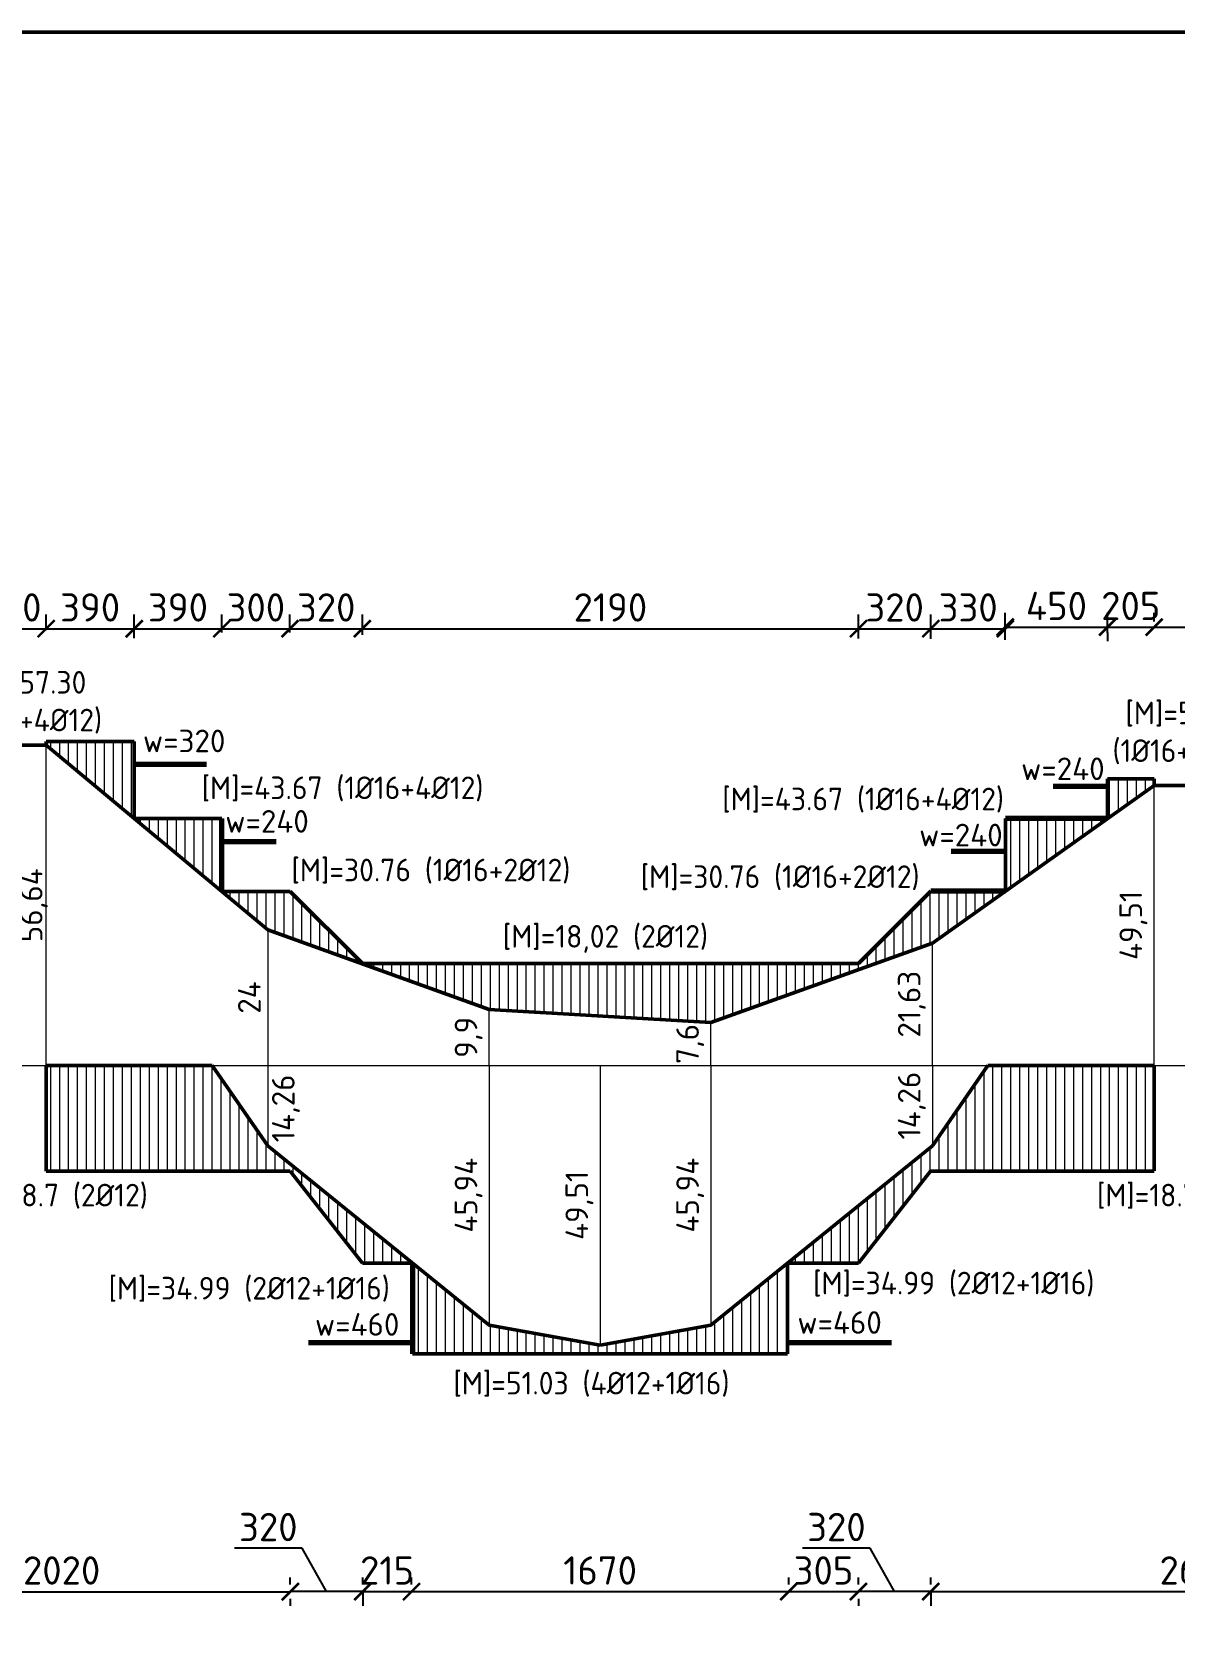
# Model space of a CAD drawing. Header units: millimetres. Extents: x 0 to 4970, y -594 to 1412.
# Drawn here: x 2518.4 to 2619.5, y 439 to 580.8 of the extents above; entities that cross this region are included whole.
import ezdxf

# ---------------------------------------------------------------- set-up
doc = ezdxf.new("R2010")
doc.units = ezdxf.units.MM
doc.header["$LTSCALE"] = 0.35
doc.header["$PDMODE"] = 3
doc.layers.get('0').update_dxf_attribs({"lineweight": 50})
for name, color, linetype, lineweight in [('Cot thep', 2, 'Continuous', 70), ('Cotthepcat', 3, 'Continuous', 70), ('DuongBaoBieuDo', 2, 'Continuous', 50), ('Kich Thuoc', 1, 'Continuous', 20), ('Ky Hieu', 4, 'Continuous', 20), ('Text', 40, 'Continuous', 20)]:
    doc.layers.add(name, color=color, linetype=linetype, lineweight=lineweight)
doc.styles.get("Standard").update_dxf_attribs({"font": 'isocpeur.ttf'})
doc.styles.add('VN', font='')
doc.styles.get('VN').set_extended_font_data('TCVN 7284')
doc.dimstyles.new('Dim50', dxfattribs={"dimtxt": 2.5, "dimasz": 1.5, "dimexe": 1.25, "dimexo": 0.625, "dimtad": 1, "dimlfac": 50, "dimtxsty": 'Standard', "dimblk": 'ARCHTICK', "dimcen": 2.5, "dimadec": 0, "dimazin": 0, "dimtfac": 1, "dimtmove": 0, "dimatfit": 3, "dimfxl": 1, "dimarcsym": 0})
doc.dimstyles.new('Dim50KT', dxfattribs={"dimtxt": 2.5, "dimasz": 1.5, "dimexe": 1.25, "dimexo": 0.625, "dimtad": 1, "dimlfac": 50, "dimtxsty": 'Standard', "dimblk": 'ARCHTICK', "dimcen": 2.5, "dimse1": 1, "dimse2": 1, "dimsd1": 1, "dimsd2": 1, "dimadec": 0, "dimazin": 0, "dimtfac": 1, "dimtmove": 0, "dimatfit": 3, "dimfxl": 1, "dimarcsym": 0})
doc.dimstyles.new('DimBDB2', dxfattribs={"dimtxt": 2, "dimasz": 1.5, "dimexe": 1.25, "dimexo": 0.625, "dimtad": 1, "dimlfac": 2, "dimtxsty": 'Standard', "dimblk": 'ARCHTICK', "dimcen": 2.5, "dimse1": 1, "dimse2": 1, "dimsd1": 1, "dimsd2": 1, "dimadec": 0, "dimazin": 0, "dimtfac": 1, "dimtmove": 0, "dimatfit": 3, "dimfxl": 1, "dimarcsym": 0})
pattern_1 = [(90, (2062.1005, -43.4163), (-0.79375, 5e-17), [])]

# ---------------------------------------------------------------- blocks, each defined once
blk = doc.blocks.new('*D1153')
at = {"layer": 'Defpoints', "color": 0}
for p in [(2585.27, 465.03), (2594.47, 465.03), (2594.47, 465.03)]:
    blk.add_point(p, dxfattribs=at)
at = {"layer": 'Kich Thuoc', "color": 0, "insert": (2589.87, 466.66), "char_height": 2.5, "attachment_point": 5}
blk.add_mtext('{\\H0.8x;w=460}', dxfattribs=at)
blk = doc.blocks.new('_ArchTick')
at = {"color": 0, "linetype": 'ByBlock', "const_width": 0.15}
blk.add_lwpolyline([(-0.5, -0.5), (0.5, 0.5)], dxfattribs=at)
blk = doc.blocks.new('*D1200')
at = {"layer": 'Defpoints', "color": 0}
for p in [(2519.69, 517.72), (2519.69, 489.4), (2520.43, 489.4)]:
    blk.add_point(p, dxfattribs=at)
at = {"layer": 'Kich Thuoc', "color": 0, "insert": (2518.6, 503.56), "char_height": 2, "attachment_point": 5, "rotation": 90}
blk.add_mtext('56,64', dxfattribs=at)
blk = doc.blocks.new('*D1201')
at = {"layer": 'Defpoints', "color": 0}
for p in [(2539.29, 501.4), (2539.29, 489.4), (2539.29, 489.4)]:
    blk.add_point(p, dxfattribs=at)
at = {"layer": 'Kich Thuoc', "color": 0, "insert": (2537.66, 495.4), "char_height": 2, "attachment_point": 5, "rotation": 90}
blk.add_mtext('24', dxfattribs=at)
blk = doc.blocks.new('*D1202')
at = {"layer": 'Defpoints', "color": 0}
for p in [(2539.29, 489.4), (2540.05, 482.27), (2542.72, 482.27)]:
    blk.add_point(p, dxfattribs=at)
at = {"layer": 'Kich Thuoc', "color": 0, "insert": (2540.9, 485.59), "char_height": 2, "attachment_point": 5, "rotation": 90}
blk.add_mtext('14,26', dxfattribs=at)
blk = doc.blocks.new('*D1203')
at = {"layer": 'Defpoints', "color": 0}
for p in [(2558.89, 494.35), (2558.89, 489.4), (2558.89, 489.4)]:
    blk.add_point(p, dxfattribs=at)
at = {"layer": 'Kich Thuoc', "color": 0, "insert": (2557.06, 491.88), "char_height": 2, "attachment_point": 5, "rotation": 90}
blk.add_mtext('9,9', dxfattribs=at)
blk = doc.blocks.new('*D1204')
at = {"layer": 'Defpoints', "color": 0}
for p in [(2578.49, 493.2), (2578.49, 489.4), (2578.49, 489.4)]:
    blk.add_point(p, dxfattribs=at)
at = {"layer": 'Kich Thuoc', "color": 0, "insert": (2576.66, 491.3), "char_height": 2, "attachment_point": 5, "rotation": 90}
blk.add_mtext('7,6', dxfattribs=at)
blk = doc.blocks.new('*D1205')
at = {"layer": 'Defpoints', "color": 0}
for p in [(2558.89, 489.4), (2558.89, 466.43), (2558.89, 466.43)]:
    blk.add_point(p, dxfattribs=at)
at = {"layer": 'Kich Thuoc', "color": 0, "insert": (2557.06, 477.92), "char_height": 2, "attachment_point": 5, "rotation": 90}
blk.add_mtext('45,94', dxfattribs=at)
blk = doc.blocks.new('*D1206')
at = {"layer": 'Defpoints', "color": 0}
for p in [(2568.69, 489.4), (2568.69, 464.65), (2568.69, 464.65)]:
    blk.add_point(p, dxfattribs=at)
at = {"layer": 'Kich Thuoc', "color": 0, "insert": (2566.86, 477.02), "char_height": 2, "attachment_point": 5, "rotation": 90}
blk.add_mtext('49,51', dxfattribs=at)
blk = doc.blocks.new('*D1207')
at = {"layer": 'Defpoints', "color": 0}
for p in [(2578.49, 489.4), (2578.49, 466.43), (2578.49, 466.43)]:
    blk.add_point(p, dxfattribs=at)
at = {"layer": 'Kich Thuoc', "color": 0, "insert": (2576.66, 477.92), "char_height": 2, "attachment_point": 5, "rotation": 90}
blk.add_mtext('45,94', dxfattribs=at)
blk = doc.blocks.new('*D1208')
at = {"layer": 'Defpoints', "color": 0}
for p in [(2598.09, 489.4), (2598.09, 482.27), (2598.09, 482.27)]:
    blk.add_point(p, dxfattribs=at)
at = {"layer": 'Kich Thuoc', "color": 0, "insert": (2596.26, 485.84), "char_height": 2, "attachment_point": 5, "rotation": 90}
blk.add_mtext('14,26', dxfattribs=at)
blk = doc.blocks.new('*D1209')
at = {"layer": 'Defpoints', "color": 0}
for p in [(2598.09, 500.22), (2598.09, 489.4), (2598.09, 489.4)]:
    blk.add_point(p, dxfattribs=at)
at = {"layer": 'Kich Thuoc', "color": 0, "insert": (2596.26, 494.81), "char_height": 2, "attachment_point": 5, "rotation": 90}
blk.add_mtext('21,63', dxfattribs=at)
blk = doc.blocks.new('*D1210')
at = {"layer": 'Defpoints', "color": 0}
for p in [(2617.69, 514.16), (2617.69, 489.4), (2617.69, 489.4)]:
    blk.add_point(p, dxfattribs=at)
at = {"layer": 'Kich Thuoc', "color": 0, "insert": (2615.86, 501.78), "char_height": 2, "attachment_point": 5, "rotation": 90}
blk.add_mtext('49,51', dxfattribs=at)
blk = doc.blocks.new('*D1157')
at = {"layer": 'Defpoints', "color": 0}
for p in [(2519.69, 528.02), (2513.69, 527.06), (2519.69, 527.27)]:
    blk.add_point(p, dxfattribs=at)
at = {"layer": 'Kich Thuoc', "color": 0, "lineweight": -2}
for p, q in [((2513.69, 527.69), (2513.69, 529.27)), ((2519.69, 527.9), (2519.69, 529.27)), ((2513.69, 528.02), (2519.69, 528.02))]:
    blk.add_line(p, q, dxfattribs=at)
at = {"layer": 'Kich Thuoc', "color": 0, "lineweight": -2, "xscale": 1.5, "yscale": 1.5, "zscale": 1.5, "rotation": 180}
blk.add_blockref('_ArchTick', (2513.69, 528.02), dxfattribs=at)
at = {"layer": 'Kich Thuoc', "color": 0, "lineweight": -2, "xscale": 1.5, "yscale": 1.5, "zscale": 1.5}
blk.add_blockref('_ArchTick', (2519.69, 528.02), dxfattribs=at)
at = {"layer": 'Kich Thuoc', "color": 0, "insert": (2516.69, 529.9), "char_height": 2.5, "attachment_point": 5}
blk.add_mtext('300', dxfattribs=at)
blk = doc.blocks.new('*D1158')
at = {"layer": 'Defpoints', "color": 0}
for p in [(2535.23, 528.02), (2527.48, 527.18), (2535.23, 527.18)]:
    blk.add_point(p, dxfattribs=at)
at = {"layer": 'Kich Thuoc', "color": 0, "lineweight": -2}
for p, q in [((2527.48, 527.8), (2527.48, 529.27)), ((2535.23, 527.8), (2535.23, 529.27)), ((2527.48, 528.02), (2535.23, 528.02))]:
    blk.add_line(p, q, dxfattribs=at)
at = {"layer": 'Kich Thuoc', "color": 0, "lineweight": -2, "xscale": 1.5, "yscale": 1.5, "zscale": 1.5, "rotation": 180}
blk.add_blockref('_ArchTick', (2527.48, 528.02), dxfattribs=at)
at = {"layer": 'Kich Thuoc', "color": 0, "lineweight": -2, "xscale": 1.5, "yscale": 1.5, "zscale": 1.5}
blk.add_blockref('_ArchTick', (2535.23, 528.02), dxfattribs=at)
at = {"layer": 'Kich Thuoc', "color": 0, "insert": (2531.35, 529.9), "char_height": 2.5, "attachment_point": 5}
blk.add_mtext('390', dxfattribs=at)
blk = doc.blocks.new('*D1159')
at = {"layer": 'Defpoints', "color": 0}
for p in [(2591.54, 528.02), (2547.66, 526.85), (2591.54, 526.52)]:
    blk.add_point(p, dxfattribs=at)
at = {"layer": 'Kich Thuoc', "color": 0, "lineweight": -2}
for p, q in [((2547.66, 527.48), (2547.66, 529.27)), ((2591.54, 527.14), (2591.54, 529.27)), ((2547.66, 528.02), (2591.54, 528.02))]:
    blk.add_line(p, q, dxfattribs=at)
at = {"layer": 'Kich Thuoc', "color": 0, "lineweight": -2, "xscale": 1.5, "yscale": 1.5, "zscale": 1.5, "rotation": 180}
blk.add_blockref('_ArchTick', (2547.66, 528.02), dxfattribs=at)
at = {"layer": 'Kich Thuoc', "color": 0, "lineweight": -2, "xscale": 1.5, "yscale": 1.5, "zscale": 1.5}
blk.add_blockref('_ArchTick', (2591.54, 528.02), dxfattribs=at)
at = {"layer": 'Kich Thuoc', "color": 0, "insert": (2569.6, 529.9), "char_height": 2.5, "attachment_point": 5}
blk.add_mtext('2190', dxfattribs=at)
blk = doc.blocks.new('*D1160')
at = {"layer": 'Defpoints', "color": 0}
for p in [(2617.69, 528.03), (2623.69, 528.16), (2623.69, 527.41)]:
    blk.add_point(p, dxfattribs=at)
at = {"layer": 'Kich Thuoc', "color": 0, "lineweight": -2}
for p, q in [((2620.69, 528.16), (2622, 532.25)), ((2622, 532.25), (2628, 532.25)), ((2617.69, 528.66), (2617.69, 529.41)), ((2623.69, 528.03), (2623.69, 529.41)), ((2617.69, 528.16), (2623.69, 528.16))]:
    blk.add_line(p, q, dxfattribs=at)
at = {"layer": 'Kich Thuoc', "color": 0, "lineweight": -2, "xscale": 1.5, "yscale": 1.5, "zscale": 1.5, "rotation": 180}
blk.add_blockref('_ArchTick', (2617.69, 528.16), dxfattribs=at)
at = {"layer": 'Kich Thuoc', "color": 0, "lineweight": -2, "xscale": 1.5, "yscale": 1.5, "zscale": 1.5}
blk.add_blockref('_ArchTick', (2623.69, 528.16), dxfattribs=at)
at = {"layer": 'Kich Thuoc', "color": 0, "insert": (2625, 534.13), "char_height": 2.5, "attachment_point": 5}
blk.add_mtext('300', dxfattribs=at)
blk = doc.blocks.new('*D1097')
at = {"layer": 'Defpoints', "color": 0}
for p in [(2500.83, 442.85), (2541.29, 442.85), (2541.29, 442.85)]:
    blk.add_point(p, dxfattribs=at)
at = {"layer": 'Kich Thuoc', "color": 0, "lineweight": -2}
for p, q in [((2500.83, 443.48), (2500.83, 444.1)), ((2541.29, 443.48), (2541.29, 444.1)), ((2500.83, 442.85), (2541.29, 442.85))]:
    blk.add_line(p, q, dxfattribs=at)
at = {"layer": 'Kich Thuoc', "color": 0, "lineweight": -2, "xscale": 1.5, "yscale": 1.5, "zscale": 1.5, "rotation": 180}
blk.add_blockref('_ArchTick', (2500.83, 442.85), dxfattribs=at)
at = {"layer": 'Kich Thuoc', "color": 0, "lineweight": -2, "xscale": 1.5, "yscale": 1.5, "zscale": 1.5}
blk.add_blockref('_ArchTick', (2541.29, 442.85), dxfattribs=at)
at = {"layer": 'Kich Thuoc', "color": 0, "insert": (2521.06, 444.73), "char_height": 2.5, "attachment_point": 5}
blk.add_mtext('2020', dxfattribs=at)
blk = doc.blocks.new('*D1098')
at = {"layer": 'Defpoints', "color": 0}
for p in [(2541.29, 442.86), (2541.29, 442.86), (2547.69, 443.48)]:
    blk.add_point(p, dxfattribs=at)
at = {"layer": 'Kich Thuoc', "color": 0, "lineweight": -2}
for p, q in [((2542.34, 446.7), (2536.34, 446.7)), ((2544.49, 442.86), (2542.34, 446.7)), ((2547.69, 442.86), (2541.29, 442.86)), ((2547.69, 442.86), (2547.69, 441.61)), ((2541.29, 442.23), (2541.29, 441.61))]:
    blk.add_line(p, q, dxfattribs=at)
at = {"layer": 'Kich Thuoc', "color": 0, "lineweight": -2, "xscale": 1.5, "yscale": 1.5, "zscale": 1.5, "rotation": 180}
blk.add_blockref('_ArchTick', (2541.29, 442.86), dxfattribs=at)
at = {"layer": 'Kich Thuoc', "color": 0, "lineweight": -2, "xscale": 1.5, "yscale": 1.5, "zscale": 1.5}
blk.add_blockref('_ArchTick', (2547.69, 442.86), dxfattribs=at)
at = {"layer": 'Kich Thuoc', "color": 0, "insert": (2539.34, 448.57), "char_height": 2.5, "attachment_point": 5}
blk.add_mtext('320', dxfattribs=at)
blk = doc.blocks.new('*D1099')
at = {"layer": 'Defpoints', "color": 0}
for p in [(2547.69, 442.86), (2552.01, 442.86), (2552.01, 442.86)]:
    blk.add_point(p, dxfattribs=at)
at = {"layer": 'Kich Thuoc', "color": 0, "lineweight": -2}
for p, q in [((2547.69, 443.48), (2547.69, 444.11)), ((2552.01, 443.48), (2552.01, 444.11)), ((2547.69, 442.86), (2552.01, 442.86))]:
    blk.add_line(p, q, dxfattribs=at)
at = {"layer": 'Kich Thuoc', "color": 0, "lineweight": -2, "xscale": 1.5, "yscale": 1.5, "zscale": 1.5, "rotation": 180}
blk.add_blockref('_ArchTick', (2547.69, 442.86), dxfattribs=at)
at = {"layer": 'Kich Thuoc', "color": 0, "lineweight": -2, "xscale": 1.5, "yscale": 1.5, "zscale": 1.5}
blk.add_blockref('_ArchTick', (2552.01, 442.86), dxfattribs=at)
at = {"layer": 'Kich Thuoc', "color": 0, "insert": (2549.85, 444.73), "char_height": 2.5, "attachment_point": 5}
blk.add_mtext('215', dxfattribs=at)
blk = doc.blocks.new('*D1100')
at = {"layer": 'Defpoints', "color": 0}
for p in [(2552.01, 442.86), (2585.37, 442.86), (2585.37, 442.86)]:
    blk.add_point(p, dxfattribs=at)
at = {"layer": 'Kich Thuoc', "color": 0, "lineweight": -2}
for p, q in [((2552.01, 443.48), (2552.01, 444.11)), ((2585.37, 443.48), (2585.37, 444.11)), ((2552.01, 442.86), (2585.37, 442.86))]:
    blk.add_line(p, q, dxfattribs=at)
at = {"layer": 'Kich Thuoc', "color": 0, "lineweight": -2, "xscale": 1.5, "yscale": 1.5, "zscale": 1.5, "rotation": 180}
blk.add_blockref('_ArchTick', (2552.01, 442.86), dxfattribs=at)
at = {"layer": 'Kich Thuoc', "color": 0, "lineweight": -2, "xscale": 1.5, "yscale": 1.5, "zscale": 1.5}
blk.add_blockref('_ArchTick', (2585.37, 442.86), dxfattribs=at)
at = {"layer": 'Kich Thuoc', "color": 0, "insert": (2568.69, 444.73), "char_height": 2.5, "attachment_point": 5}
blk.add_mtext('1670', dxfattribs=at)
blk = doc.blocks.new('*D1101')
at = {"layer": 'Defpoints', "color": 0}
for p in [(2585.37, 442.86), (2591.54, 442.86), (2591.54, 442.86)]:
    blk.add_point(p, dxfattribs=at)
at = {"layer": 'Kich Thuoc', "color": 0, "lineweight": -2}
for p, q in [((2585.37, 443.48), (2585.37, 444.11)), ((2591.54, 443.48), (2591.54, 444.11)), ((2585.37, 442.86), (2591.54, 442.86))]:
    blk.add_line(p, q, dxfattribs=at)
at = {"layer": 'Kich Thuoc', "color": 0, "lineweight": -2, "xscale": 1.5, "yscale": 1.5, "zscale": 1.5, "rotation": 180}
blk.add_blockref('_ArchTick', (2585.37, 442.86), dxfattribs=at)
at = {"layer": 'Kich Thuoc', "color": 0, "lineweight": -2, "xscale": 1.5, "yscale": 1.5, "zscale": 1.5}
blk.add_blockref('_ArchTick', (2591.54, 442.86), dxfattribs=at)
at = {"layer": 'Kich Thuoc', "color": 0, "insert": (2588.45, 444.73), "char_height": 2.5, "attachment_point": 5}
blk.add_mtext('305', dxfattribs=at)
blk = doc.blocks.new('*D1102')
at = {"layer": 'Defpoints', "color": 0}
for p in [(2591.54, 442.86), (2591.54, 442.86), (2597.94, 443.48)]:
    blk.add_point(p, dxfattribs=at)
at = {"layer": 'Kich Thuoc', "color": 0, "lineweight": -2}
for p, q in [((2592.59, 446.7), (2586.59, 446.7)), ((2594.74, 442.86), (2592.59, 446.7)), ((2597.94, 442.86), (2591.54, 442.86)), ((2597.94, 442.86), (2597.94, 441.61)), ((2591.54, 442.23), (2591.54, 441.61))]:
    blk.add_line(p, q, dxfattribs=at)
at = {"layer": 'Kich Thuoc', "color": 0, "lineweight": -2, "xscale": 1.5, "yscale": 1.5, "zscale": 1.5, "rotation": 180}
blk.add_blockref('_ArchTick', (2591.54, 442.86), dxfattribs=at)
at = {"layer": 'Kich Thuoc', "color": 0, "lineweight": -2, "xscale": 1.5, "yscale": 1.5, "zscale": 1.5}
blk.add_blockref('_ArchTick', (2597.94, 442.86), dxfattribs=at)
at = {"layer": 'Kich Thuoc', "color": 0, "insert": (2589.59, 448.57), "char_height": 2.5, "attachment_point": 5}
blk.add_mtext('320', dxfattribs=at)
blk = doc.blocks.new('*D1126')
at = {"layer": 'Defpoints', "color": 0}
for p in [(2530.07, 516.39), (2536.47, 516.39), (2536.47, 513.23)]:
    blk.add_point(p, dxfattribs=at)
at = {"layer": 'Kich Thuoc', "color": 0, "insert": (2531.9, 519.76), "char_height": 2.5, "attachment_point": 5}
blk.add_mtext('{\\H0.8x;\\Pw=320}', dxfattribs=at)
blk = doc.blocks.new('*D1130')
at = {"layer": 'Defpoints', "color": 0}
for p in [(2519.69, 527.9), (2527.48, 528.02), (2527.48, 526.55)]:
    blk.add_point(p, dxfattribs=at)
at = {"layer": 'Kich Thuoc', "color": 0, "lineweight": -2}
for p, q in [((2519.69, 528.52), (2519.69, 529.27)), ((2527.48, 527.18), (2527.48, 529.27)), ((2519.69, 528.02), (2527.48, 528.02))]:
    blk.add_line(p, q, dxfattribs=at)
at = {"layer": 'Kich Thuoc', "color": 0, "lineweight": -2, "xscale": 1.5, "yscale": 1.5, "zscale": 1.5, "rotation": 180}
blk.add_blockref('_ArchTick', (2519.69, 528.02), dxfattribs=at)
at = {"layer": 'Kich Thuoc', "color": 0, "lineweight": -2, "xscale": 1.5, "yscale": 1.5, "zscale": 1.5}
blk.add_blockref('_ArchTick', (2527.48, 528.02), dxfattribs=at)
at = {"layer": 'Kich Thuoc', "color": 0, "insert": (2523.58, 529.9), "char_height": 2.5, "attachment_point": 5}
blk.add_mtext('390', dxfattribs=at)
blk = doc.blocks.new('_None')
blk = doc.blocks.new('*D1131')
at = {"layer": 'Defpoints', "color": 0}
for p in [(2541.26, 528.02), (2535.23, 527.07), (2541.26, 527.07)]:
    blk.add_point(p, dxfattribs=at)
at = {"layer": 'Kich Thuoc', "color": 0, "lineweight": -2}
for p, q in [((2535.23, 527.69), (2535.23, 529.27)), ((2541.26, 527.69), (2541.26, 529.27)), ((2535.23, 528.02), (2541.26, 528.02))]:
    blk.add_line(p, q, dxfattribs=at)
at = {"layer": 'Kich Thuoc', "color": 0, "lineweight": -2, "xscale": 1.5, "yscale": 1.5, "zscale": 1.5, "rotation": 180}
blk.add_blockref('_ArchTick', (2535.23, 528.02), dxfattribs=at)
at = {"layer": 'Kich Thuoc', "color": 0, "lineweight": -2, "xscale": 1.5, "yscale": 1.5, "zscale": 1.5}
blk.add_blockref('_ArchTick', (2541.26, 528.02), dxfattribs=at)
at = {"layer": 'Kich Thuoc', "color": 0, "insert": (2538.24, 529.9), "char_height": 2.5, "attachment_point": 5}
blk.add_mtext('300', dxfattribs=at)
blk = doc.blocks.new('*D1132')
at = {"layer": 'Defpoints', "color": 0}
for p in [(2541.26, 528.02), (2547.66, 528.02), (2547.66, 528.02)]:
    blk.add_point(p, dxfattribs=at)
at = {"layer": 'Kich Thuoc', "color": 0, "lineweight": -2}
for p, q in [((2541.26, 528.65), (2541.26, 529.27)), ((2547.66, 528.65), (2547.66, 529.27)), ((2541.26, 528.02), (2547.66, 528.02))]:
    blk.add_line(p, q, dxfattribs=at)
at = {"layer": 'Kich Thuoc', "color": 0, "lineweight": -2, "xscale": 1.5, "yscale": 1.5, "zscale": 1.5, "rotation": 180}
blk.add_blockref('_ArchTick', (2541.26, 528.02), dxfattribs=at)
at = {"layer": 'Kich Thuoc', "color": 0, "lineweight": -2, "xscale": 1.5, "yscale": 1.5, "zscale": 1.5}
blk.add_blockref('_ArchTick', (2547.66, 528.02), dxfattribs=at)
at = {"layer": 'Kich Thuoc', "color": 0, "insert": (2544.46, 529.9), "char_height": 2.5, "attachment_point": 5}
blk.add_mtext('320', dxfattribs=at)
blk = doc.blocks.new('*D1133')
at = {"layer": 'Defpoints', "color": 0}
for p in [(2597.94, 528.02), (2591.54, 527.14), (2597.94, 526.49)]:
    blk.add_point(p, dxfattribs=at)
at = {"layer": 'Kich Thuoc', "color": 0, "lineweight": -2}
for p, q in [((2591.54, 527.77), (2591.54, 529.27)), ((2597.94, 527.12), (2597.94, 529.27)), ((2591.54, 528.02), (2597.94, 528.02))]:
    blk.add_line(p, q, dxfattribs=at)
at = {"layer": 'Kich Thuoc', "color": 0, "lineweight": -2, "xscale": 1.5, "yscale": 1.5, "zscale": 1.5, "rotation": 180}
blk.add_blockref('_ArchTick', (2591.54, 528.02), dxfattribs=at)
at = {"layer": 'Kich Thuoc', "color": 0, "lineweight": -2, "xscale": 1.5, "yscale": 1.5, "zscale": 1.5}
blk.add_blockref('_ArchTick', (2597.94, 528.02), dxfattribs=at)
at = {"layer": 'Kich Thuoc', "color": 0, "insert": (2594.74, 529.9), "char_height": 2.5, "attachment_point": 5}
blk.add_mtext('320', dxfattribs=at)
blk = doc.blocks.new('*D1134')
at = {"layer": 'Defpoints', "color": 0}
for p in [(2604.53, 528.02), (2597.94, 526.49), (2604.53, 526.42)]:
    blk.add_point(p, dxfattribs=at)
at = {"layer": 'Kich Thuoc', "color": 0, "lineweight": -2}
for p, q in [((2597.94, 527.12), (2597.94, 529.27)), ((2604.53, 527.04), (2604.53, 529.27)), ((2597.94, 528.02), (2604.53, 528.02))]:
    blk.add_line(p, q, dxfattribs=at)
at = {"layer": 'Kich Thuoc', "color": 0, "lineweight": -2, "xscale": 1.5, "yscale": 1.5, "zscale": 1.5, "rotation": 180}
blk.add_blockref('_ArchTick', (2597.94, 528.02), dxfattribs=at)
at = {"layer": 'Kich Thuoc', "color": 0, "lineweight": -2, "xscale": 1.5, "yscale": 1.5, "zscale": 1.5}
blk.add_blockref('_ArchTick', (2604.53, 528.02), dxfattribs=at)
at = {"layer": 'Kich Thuoc', "color": 0, "insert": (2601.24, 529.9), "char_height": 2.5, "attachment_point": 5}
blk.add_mtext('330', dxfattribs=at)
blk = doc.blocks.new('*D1135')
at = {"layer": 'Defpoints', "color": 0}
for p in [(2613.57, 528.16), (2604.53, 527.04), (2613.57, 527.04)]:
    blk.add_point(p, dxfattribs=at)
at = {"layer": 'Kich Thuoc', "color": 0, "lineweight": -2}
for p, q in [((2604.53, 527.67), (2604.53, 529.41)), ((2613.57, 527.66), (2613.57, 529.41)), ((2604.53, 528.16), (2613.57, 528.16))]:
    blk.add_line(p, q, dxfattribs=at)
at = {"layer": 'Kich Thuoc', "color": 0, "lineweight": -2, "xscale": 1.5, "yscale": 1.5, "zscale": 1.5, "rotation": 180}
blk.add_blockref('_ArchTick', (2604.53, 528.16), dxfattribs=at)
at = {"layer": 'Kich Thuoc', "color": 0, "lineweight": -2, "xscale": 1.5, "yscale": 1.5, "zscale": 1.5}
blk.add_blockref('_ArchTick', (2613.57, 528.16), dxfattribs=at)
at = {"layer": 'Kich Thuoc', "color": 0, "insert": (2609.05, 530.03), "char_height": 2.5, "attachment_point": 5}
blk.add_mtext('450', dxfattribs=at)
blk = doc.blocks.new('*D1136')
at = {"layer": 'Defpoints', "color": 0}
for p in [(2613.57, 528.29), (2617.69, 528.16), (2617.69, 528.16)]:
    blk.add_point(p, dxfattribs=at)
at = {"layer": 'Kich Thuoc', "color": 0, "lineweight": -2}
for p, q in [((2617.69, 528.78), (2617.69, 529.41)), ((2613.57, 528.16), (2617.69, 528.16)), ((2613.57, 527.67), (2613.57, 526.91))]:
    blk.add_line(p, q, dxfattribs=at)
at = {"layer": 'Kich Thuoc', "color": 0, "lineweight": -2, "xscale": 1.5, "yscale": 1.5, "zscale": 1.5, "rotation": 180}
blk.add_blockref('_ArchTick', (2613.57, 528.16), dxfattribs=at)
at = {"layer": 'Kich Thuoc', "color": 0, "lineweight": -2, "xscale": 1.5, "yscale": 1.5, "zscale": 1.5}
blk.add_blockref('_ArchTick', (2617.69, 528.16), dxfattribs=at)
at = {"layer": 'Kich Thuoc', "color": 0, "insert": (2615.63, 530.03), "char_height": 2.5, "attachment_point": 5}
blk.add_mtext('205', dxfattribs=at)
blk = doc.blocks.new('*D1141')
at = {"layer": 'Defpoints', "color": 0}
for p in [(2536.83, 509.35), (2541.63, 509.35), (2541.63, 509.35)]:
    blk.add_point(p, dxfattribs=at)
at = {"layer": 'Kich Thuoc', "color": 0, "insert": (2539.23, 510.98), "char_height": 2.5, "attachment_point": 5}
blk.add_mtext('{\\H0.8x;w=240}', dxfattribs=at)
blk = doc.blocks.new('*D1142')
at = {"layer": 'Defpoints', "color": 0}
for p in [(2598.2, 508.15), (2603, 508.15), (2603, 508.15)]:
    blk.add_point(p, dxfattribs=at)
at = {"layer": 'Kich Thuoc', "color": 0, "insert": (2600.6, 509.77), "char_height": 2.5, "attachment_point": 5}
blk.add_mtext('{\\H0.8x;w=240}', dxfattribs=at)
blk = doc.blocks.new('*D1143')
at = {"layer": 'Defpoints', "color": 0}
for p in [(2607.22, 514.11), (2612.02, 514), (2612.02, 514)]:
    blk.add_point(p, dxfattribs=at)
at = {"layer": 'Kich Thuoc', "color": 0, "insert": (2609.62, 515.63), "char_height": 2.5, "attachment_point": 5}
blk.add_mtext('{\\H0.8x;w=240}', dxfattribs=at)
blk = doc.blocks.new('*D1146')
at = {"layer": 'Defpoints', "color": 0}
for p in [(2542.98, 464.87), (2552.18, 464.87), (2552.18, 464.87)]:
    blk.add_point(p, dxfattribs=at)
at = {"layer": 'Kich Thuoc', "color": 0, "insert": (2547.2, 466.49), "char_height": 2.5, "attachment_point": 5}
blk.add_mtext('{\\H0.8x;w=460}', dxfattribs=at)
blk = doc.blocks.new('*D2415')
at = {"layer": 'Defpoints', "color": 0}
for p in [(2645.63, 445.09), (2597.94, 442.86), (2645.63, 442.86)]:
    blk.add_point(p, dxfattribs=at)
at = {"layer": 'Kich Thuoc', "color": 0, "lineweight": -2}
for p, q in [((2597.94, 443.48), (2597.94, 444.11)), ((2645.63, 444.46), (2645.63, 441.61)), ((2597.94, 442.86), (2645.63, 442.86))]:
    blk.add_line(p, q, dxfattribs=at)
at = {"layer": 'Kich Thuoc', "color": 0, "lineweight": -2, "xscale": 1.5, "yscale": 1.5, "zscale": 1.5, "rotation": 180}
blk.add_blockref('_ArchTick', (2597.94, 442.86), dxfattribs=at)
at = {"layer": 'Kich Thuoc', "color": 0, "lineweight": -2, "xscale": 1.5, "yscale": 1.5, "zscale": 1.5}
blk.add_blockref('_ArchTick', (2645.63, 442.86), dxfattribs=at)
at = {"layer": 'Kich Thuoc', "color": 0, "insert": (2621.78, 444.73), "char_height": 2.5, "attachment_point": 5}
blk.add_mtext('2645', dxfattribs=at)

msp = doc.modelspace()

# ---------------------------------------------------------------- hatches: boundary and pattern name
at = {"layer": 'Ky Hieu'}
h = msp.add_hatch(dxfattribs=at)
h.set_pattern_fill('LINE', color=256, scale=0.25, angle=90, style=0)
h.set_pattern_definition(pattern_1)
h.paths.add_polyline_path([(2508.28119, 512.080559), (2500.83138, 512.080559), (2495.63138, 505.680559), (2491.189258, 505.680559), (2484.789258, 498.410559), (2415.687385, 498.410559), (2415.687385, 489.400559), (2486.541385, 489.400559)])
h.paths.add_polyline_path([(2513.687385, 517.720559), (2513.687385, 518.050559), (2508.316427, 518.050559), (2508.316427, 512.11732)])
h.paths.add_polyline_path([(2527.481748, 518.050559), (2519.687385, 518.050559), (2519.687385, 517.720559), (2527.481748, 511.230559)])
h.paths.add_polyline_path([(2535.228071, 511.230559), (2527.481748, 511.230559), (2535.228071, 504.780559)])
h.paths.add_polyline_path([(2541.261768, 504.780559), (2535.228071, 504.780559), (2539.287385, 501.400559), (2558.887385, 494.350559), (2578.487385, 493.200559), (2598.087385, 500.215559), (2604.534013, 504.800559), (2597.939792, 504.800559), (2591.539792, 498.410559), (2547.661768, 498.410559)])
h.paths.add_polyline_path([(2613.574759, 511.230559), (2604.534013, 511.230559), (2604.534013, 504.800559)])
h.paths.add_polyline_path([(2617.687385, 514.155559), (2617.687385, 514.730559), (2613.574759, 514.730559), (2613.574759, 511.230559)])
h.paths.add_polyline_path([(2627.588712, 514.730559), (2623.687385, 514.730559), (2623.687385, 514.155559), (2627.588712, 511.230559)])
h.paths.add_polyline_path([(2635.111271, 511.230559), (2627.588712, 511.230559), (2635.111271, 505.590559)])
h.paths.add_polyline_path([(2645.627771, 505.590559), (2635.111271, 505.590559), (2643.287385, 499.460559), (2662.887385, 491.975559), (2672.687385, 491.975559), (2672.687385, 498.410559), (2650.827771, 498.410559)])
h = msp.add_hatch(dxfattribs=at)
h.set_pattern_fill('LINE', color=256, scale=0.25, angle=90, style=0)
h.set_pattern_definition(pattern_1)
h.paths.add_polyline_path([(2415.687385, 489.400559), (2415.687385, 480.050559), (2420.048426, 480.050559), (2425.248426, 471.850559), (2429.048426, 471.850559)])
h.paths.add_polyline_path([(2435.287385, 463.655559), (2429.048426, 471.850559), (2429.048426, 467.250559), (2430.448426, 467.250559), (2436.848426, 460.170559), (2442.186981, 460.170559)])
h.paths.add_polyline_path([(2442.186981, 460.170559), (2442.186981, 453.230559), (2474.914743, 453.230559), (2474.914743, 460.170559), (2474.487385, 459.695559), (2457.337385, 453.360559), (2454.887385, 453.755559)])
h.paths.add_polyline_path([(2479.017383, 464.730559), (2474.914743, 460.170559), (2479.017383, 460.170559)])
h.paths.add_polyline_path([(2491.189258, 471.850559), (2495.63138, 471.850559), (2500.83138, 480.050559), (2513.687385, 480.050559), (2513.687385, 489.400559), (2498.987385, 489.400559), (2494.087385, 481.480559), (2479.017383, 464.730559), (2484.789258, 464.730559)])
h.paths.add_polyline_path([(2534.387385, 489.400559), (2519.687385, 489.400559), (2519.687385, 480.050559), (2541.285268, 480.050559), (2547.661768, 471.910559), (2552.106577, 471.910559), (2539.287385, 482.270559)])
h.paths.add_polyline_path([(2558.887385, 466.430559), (2552.106577, 471.910559), (2552.106577, 463.890559), (2585.268193, 463.890559), (2585.268193, 471.910559), (2578.487385, 466.430559), (2568.687385, 464.645559)])
h.paths.add_polyline_path([(2597.916292, 480.050559), (2617.687385, 480.050559), (2617.687385, 489.400559), (2602.987385, 489.400559), (2598.087385, 482.270559), (2585.268193, 471.910559), (2591.539792, 471.910559)])
h.paths.add_polyline_path([(2638.387385, 489.400559), (2623.687385, 489.400559), (2623.687385, 480.041444), (2645.627771, 480.050559), (2650.827771, 471.850559), (2656.182936, 471.850559), (2643.287385, 482.275559)])
h.paths.add_polyline_path([(2662.887385, 466.430559), (2656.182936, 471.850559), (2656.182936, 463.890559), (2672.687385, 463.890559), (2672.687385, 464.645559)])

# ---------------------------------------------------------------- linework, layer by layer
msp.add_lwpolyline([(2279.991956, 580.785388), (2818.034468, 580.785388), (2818.034468, 139.638217), (2279.991956, 139.638217)], close=True)
at = {"layer": 'Cot thep'}
for p, q in [((2535.228071, 504.780559), (2535.228071, 511.230559)), ((2613.574759, 511.230559), (2604.534013, 511.230559)), ((2604.534013, 504.800559), (2597.939792, 504.800559)), ((2552.106577, 471.910559), (2552.106577, 463.890559))]:
    msp.add_line(p, q, dxfattribs=at)
at = {"layer": 'Cotthepcat'}
for p, q in [((2527.481748, 516.050559), (2533.881748, 516.050559)), ((2613.574759, 514.050598), (2608.774759, 514.050598)), ((2535.228071, 509.19967), (2540.028071, 509.19967)), ((2604.534013, 508.327809), (2599.734013, 508.327809)), ((2542.906577, 464.87904), (2552.106577, 464.87904)), ((2585.268193, 464.87904), (2594.468193, 464.87904))]:
    msp.add_line(p, q, dxfattribs=at)
at = {"layer": 'DuongBaoBieuDo'}
for p, q in [((2519.687385, 518.050559), (2527.481748, 518.050559)), ((2519.687385, 517.720559), (2519.687385, 518.050559)), ((2527.481748, 511.230559), (2527.481748, 518.050559)), ((2527.481748, 511.230559), (2527.481748, 518.050559)), ((2613.574759, 514.730559), (2613.574759, 511.230559)), ((2617.687385, 514.730559), (2613.574759, 514.730559)), ((2613.574759, 514.730559), (2613.574759, 511.230559)), ((2617.687385, 514.155559), (2617.687385, 514.730559)), ((2534.147189, 511.230559), (2527.481748, 511.230559)), ((2535.228071, 511.230559), (2527.481748, 511.230559)), ((2535.228071, 504.780559), (2535.228071, 511.230559)), ((2604.534013, 504.800559), (2604.534013, 511.230559)), ((2613.574759, 511.230559), (2604.534013, 511.230559)), ((2604.534013, 511.230559), (2604.534013, 504.800559)), ((2541.261768, 504.780559), (2535.228071, 504.780559)), ((2541.261768, 504.780559), (2535.228071, 504.780559)), ((2547.661768, 498.410559), (2541.261768, 504.780559)), ((2547.661768, 498.410559), (2541.261768, 504.780559)), ((2591.539792, 498.410559), (2597.939792, 504.800559)), ((2597.939792, 504.800559), (2591.539792, 498.410559)), ((2604.534013, 504.800559), (2597.939792, 504.800559)), ((2591.539792, 498.410559), (2547.661768, 498.410559)), ((2591.539792, 498.410559), (2547.661768, 498.410559)), ((2519.687385, 489.400559), (2534.387385, 489.400559)), ((2519.687385, 489.400559), (2519.687385, 480.050559)), ((2534.387385, 489.400559), (2539.287385, 482.270559)), ((2598.087385, 482.270559), (2602.987385, 489.400559)), ((2602.987385, 489.400559), (2617.687385, 489.400559)), ((2617.687385, 489.400559), (2617.687385, 480.068136)), ((2539.287385, 482.270559), (2558.887385, 466.430559)), ((2578.487385, 466.430559), (2598.087385, 482.270559)), ((2541.285268, 480.050559), (2519.687385, 480.050559)), ((2547.661768, 471.910559), (2541.285268, 480.050559)), ((2541.285268, 480.050559), (2547.661768, 471.910559)), ((2591.539792, 471.910559), (2597.916292, 480.050559)), ((2617.687385, 480.050559), (2597.916292, 480.050559)), ((2547.661768, 471.910559), (2552.106577, 471.910559)), ((2547.661768, 471.910559), (2552.106577, 471.910559)), ((2552.106577, 471.910559), (2552.106577, 463.890559)), ((2585.268193, 471.910559), (2585.268193, 463.890559)), ((2585.268193, 471.910559), (2591.539792, 471.910559)), ((2585.268193, 463.890559), (2585.268193, 471.910559)), ((2585.268193, 471.910559), (2591.539792, 471.910559)), ((2558.887385, 466.430559), (2568.687385, 464.645559)), ((2568.687385, 464.645559), (2578.487385, 466.430559)), ((2552.106577, 463.890559), (2585.268193, 463.890559)), ((2552.106577, 463.890559), (2585.268193, 463.890559))]:
    msp.add_line(p, q, dxfattribs=at)
msp.add_lwpolyline([(2672.687385, 491.975559), (2662.887385, 491.975559), (2643.287385, 499.460559), (2623.687385, 514.155559), (2617.687385, 514.155559), (2598.087385, 500.215559), (2578.487385, 493.200559), (2558.887385, 494.350559), (2539.287385, 501.400559), (2519.687385, 517.720559), (2513.687385, 517.720559), (2486.541385, 489.400559), (2415.687385, 489.400559)], dxfattribs=at)
at = {"layer": 'Kich Thuoc'}
for p, q in [((2415.687385, 489.400559), (2519.687385, 489.400559)), ((2519.687385, 489.400559), (2623.687385, 489.400559))]:
    msp.add_line(p, q, dxfattribs=at)
at = {"layer": 'Ky Hieu'}
for p, q in [((2513.687385, 517.720559), (2519.687385, 517.720559)), ((2519.687385, 517.720559), (2539.287385, 501.400559)), ((2519.687385, 489.400559), (2519.687385, 517.720559)), ((2598.087385, 500.215559), (2617.687385, 514.155559)), ((2617.687385, 489.400559), (2617.687385, 514.155559)), ((2617.687385, 514.155559), (2623.687385, 514.155559)), ((2539.287385, 501.400559), (2539.287385, 489.400559)), ((2539.287385, 501.400559), (2558.887385, 494.350559)), ((2578.487385, 493.200559), (2598.087385, 500.215559)), ((2598.087385, 489.400559), (2598.087385, 500.215559)), ((2558.887385, 489.400559), (2558.887385, 494.350559)), ((2558.887385, 494.350559), (2578.487385, 493.200559)), ((2578.487385, 489.400559), (2578.487385, 493.200559)), ((2534.387385, 489.400559), (2539.287385, 482.270559)), ((2539.287385, 489.400559), (2539.287385, 482.270559)), ((2558.887385, 489.400559), (2558.887385, 466.430559)), ((2568.687385, 489.400559), (2568.687385, 464.645559)), ((2578.487385, 489.400559), (2578.487385, 466.430559)), ((2598.087385, 489.400559), (2598.087385, 482.270559)), ((2598.087385, 482.270559), (2602.987385, 489.400559)), ((2539.287385, 482.270559), (2558.887385, 466.430559)), ((2578.487385, 466.430559), (2598.087385, 482.270559)), ((2558.887385, 466.430559), (2568.687385, 464.645559)), ((2568.687385, 464.645559), (2578.487385, 466.430559))]:
    msp.add_line(p, q, dxfattribs=at)

# ---------------------------------------------------------------- texts
at = {"layer": 'Text', "char_height": 2, "attachment_point": 5, "style": 'VN'}
for s, insert, width in [('[M]=57.30 \\P(2%%C16+4%%C12)', (2517.96102, 521.509893), 28.27522987), ('[M]=50.66 \\P(1%%C16+5%%C12)', (2620.489091, 518.800676), 28.27522987), ('[M]=43.67 (1%%C16+4%%C12)', (2545.908567, 513.846365), 29.00603234), ('[M]=43.67 (1%%C16+4%%C12)', (2591.951208, 512.856957), 26.10100317), ('[M]=30.76 (1%%C16+2%%C12)', (2553.726066, 506.576196), 26.23146365), ('[M]=30.76 (1%%C16+2%%C12)', (2584.614446, 505.989167), 28.33591065), ('[M]=18,02 (2%%C12)', (2569.160976, 500.581519), 21.56272033), ('[M]=18.7 (2%%C12)', (2520.295536, 477.824381), 18.21128727), ('[M]=18.7 (2%%C12)', (2621.020994, 477.824381), 19.26105527), ('[M]=34.99 (2%%C12+1%%C16)', (2537.650965, 469.591204), 26.86087861), ('[M]=34.99 (2%%C12+1%%C16)', (2599.971161, 470.048057), 29.48538328), ('[M]=51.03 (4%%C12+1%%C16)', (2567.924597, 461.195126), 26.07359494)]:
    msp.add_mtext(s, dxfattribs=dict(at, insert=insert, width=width))

# ---------------------------------------------------------------- dimensions: what is measured, and where the dimension line sits
at = {"layer": 'Kich Thuoc'}
for base, p1, p2, picture, middle in [((2623.687385, 528.15922), (2617.687385, 528.03422), (2623.687385, 527.40922), '*D1160', (2622.62453, 532.254637)), ((2519.687385, 528.0249), (2513.687385, 527.060049), (2519.687385, 527.2749), '*D1157', (2516.687385, 528.0249)), ((2541.289762, 442.859054), (2547.689762, 443.484054), (2541.289762, 442.859054), '*D1098', (2541.716763, 446.69589)), ((2591.539792, 442.859054), (2597.939792, 443.484054), (2591.539792, 442.859054), '*D1102', (2591.966793, 446.69589))]:
    dim = msp.add_linear_dim(base=base, p1=p1, p2=p2, dimstyle='Dim50', override={"dimtmove": 1}, dxfattribs=at)
    dim.commit()
    dim.dimension.update_dxf_attribs({"geometry": picture, "text_midpoint": middle, "dimtype": 160})
for base, p1, p2, text, picture, middle in [((2613.574759, 528.15922), (2604.534013, 527.04354), (2613.574759, 527.039594), '450', '*D1135', (2609.054386, 528.15922)), ((2617.687385, 528.15922), (2613.574759, 528.29354), (2617.687385, 528.15922), '205', '*D1136', (2615.631072, 528.15922)), ((2527.481748, 528.0249), (2519.687385, 527.8999), (2527.481748, 526.552813), '390', '*D1130', (2523.584566, 528.0249)), ((2541.261768, 528.0249), (2535.228071, 527.067252), (2541.261768, 527.067252), '300', '*D1131', (2538.244919, 528.0249))]:
    dim = msp.add_linear_dim(base=base, p1=p1, p2=p2, text=text, dimstyle='Dim50', override={"dimldrblk": 'None'}, dxfattribs=at)
    dim.commit()
    dim.dimension.update_dxf_attribs({"geometry": picture, "text_midpoint": middle, "dimtype": 160})
for base, p1, p2, text, override, picture, middle in [((2535.228071, 528.0249), (2527.481748, 527.177813), (2535.228071, 527.177813), '390', {"dimtmove": 1}, '*D1158', (2531.354909, 529.8999)), ((2591.539792, 528.0249), (2547.661768, 526.854666), (2591.539792, 526.519553), '2190', {"dimtmove": 1}, '*D1159', (2569.60078, 529.8999)), ((2604.534013, 528.0249), (2597.939792, 526.492549), (2604.534013, 526.41854), '330', {"dimtmove": 1, "dimldrblk": 'None'}, '*D1134', (2601.236903, 529.8999))]:
    dim = msp.add_linear_dim(base=base, p1=p1, p2=p2, text=text, dimstyle='Dim50', override=override, dxfattribs=at)
    dim.commit()
    dim.dimension.update_dxf_attribs({"geometry": picture, "text_midpoint": middle})
for base, p1, p2, picture, middle in [((2547.661768, 528.0249), (2541.261768, 528.0249), (2547.661768, 528.0249), '*D1132', (2544.461768, 529.8999)), ((2597.939792, 528.0249), (2591.539792, 527.144553), (2597.939792, 526.492549), '*D1133', (2594.739792, 529.8999))]:
    dim = msp.add_linear_dim(base=base, p1=p1, p2=p2, dimstyle='Dim50', override={"dimldrblk": 'None'}, dxfattribs=at)
    dim.commit()
    dim.dimension.update_dxf_attribs({"geometry": picture, "text_midpoint": middle})
for base, p1, p2, text, dimstyle, picture, middle in [((2536.470903, 516.387624), (2530.070903, 516.387624), (2536.470903, 513.233391), '{\\H0.8x;\\Pw=320}', 'Dim50KT', '*D1126', (2531.904222, 516.387624)), ((2612.022823, 514.003345), (2607.222823, 514.105119), (2612.022823, 514.003345), '{\\H0.8x;w=<>}', 'Dim50KT', '*D1143', (2609.622823, 514.003345)), ((2541.634433, 509.354301), (2536.834433, 509.354301), (2541.634433, 509.354301), '{\\H0.8x;w=<>}', 'Dim50KT', '*D1141', (2539.234433, 509.354301)), ((2603.001643, 508.148173), (2598.201643, 508.148173), (2603.001643, 508.148173), '{\\H0.8x;w=<>}', 'Dim50KT', '*D1142', (2600.601643, 508.148173)), ((2552.182633, 464.867397), (2542.982633, 464.867397), (2552.182633, 464.867397), '{\\H0.8x;w=<>}', 'Dim50KT', '*D1146', (2547.202807, 464.867397)), ((2552.007587, 442.859054), (2547.689762, 442.859054), (2552.007587, 442.859054), '215', 'Dim50', '*D1099', (2549.848674, 442.859054))]:
    dim = msp.add_linear_dim(base=base, p1=p1, p2=p2, text=text, dimstyle=dimstyle, dxfattribs=at)
    dim.commit()
    dim.dimension.update_dxf_attribs({"geometry": picture, "text_midpoint": middle, "dimtype": 160})
for base, p1, p2, picture, middle in [((2520.42814, 489.400559), (2519.687385, 517.720559), (2519.687385, 489.400559), '*D1200', (2518.60314, 503.560559)), ((2617.687385, 489.400559), (2617.687385, 514.155559), (2617.687385, 489.400559), '*D1210', (2615.862385, 501.778059)), ((2539.287385, 489.400559), (2539.287385, 501.400559), (2539.287385, 489.400559), '*D1201', (2537.662385, 495.400559)), ((2598.087385, 489.400559), (2598.087385, 500.215559), (2598.087385, 489.400559), '*D1209', (2596.262385, 494.808059)), ((2558.887385, 489.400559), (2558.887385, 494.350559), (2558.887385, 489.400559), '*D1203', (2557.062385, 491.875559)), ((2558.887385, 466.430559), (2558.887385, 489.400559), (2558.887385, 466.430559), '*D1205', (2557.062385, 477.915559)), ((2568.687385, 464.645559), (2568.687385, 489.400559), (2568.687385, 464.645559), '*D1206', (2566.862385, 477.023059)), ((2578.487385, 466.430559), (2578.487385, 489.400559), (2578.487385, 466.430559), '*D1207', (2576.662385, 477.915559)), ((2598.087385, 482.270559), (2598.087385, 489.400559), (2598.087385, 482.270559), '*D1208', (2596.262385, 485.835559))]:
    dim = msp.add_linear_dim(base=base, p1=p1, p2=p2, angle=90, dimstyle='DimBDB2', dxfattribs=at)
    dim.commit()
    dim.dimension.update_dxf_attribs({"geometry": picture, "text_midpoint": middle})
for base, p1, p2, picture, middle in [((2578.487385, 489.400559), (2578.487385, 493.200559), (2578.487385, 489.400559), '*D1204', (2578.487385, 491.300559)), ((2542.723342, 482.270559), (2539.287385, 489.400559), (2540.053228, 482.270559), '*D1202', (2542.723342, 485.590412))]:
    dim = msp.add_linear_dim(base=base, p1=p1, p2=p2, angle=90, dimstyle='DimBDB2', dxfattribs=at)
    dim.commit()
    dim.dimension.update_dxf_attribs({"geometry": picture, "text_midpoint": middle, "dimtype": 160})
for base, p1, p2, text, dimstyle, picture, middle in [((2594.468193, 465.032598), (2585.268193, 465.032598), (2594.468193, 465.032598), '{\\H0.8x;w=<>}', 'Dim50KT', '*D1153', (2589.868193, 466.657598)), ((2541.285268, 442.85456), (2500.826886, 442.85456), (2541.285268, 442.85456), '2020', 'Dim50', '*D1097', (2521.056077, 444.72956)), ((2585.367183, 442.859054), (2552.007587, 442.859054), (2585.367183, 442.859054), '1670', 'Dim50', '*D1100', (2568.687385, 444.734054)), ((2591.539792, 442.859054), (2585.367183, 442.859054), (2591.539792, 442.859054), '305', 'Dim50', '*D1101', (2588.453488, 444.734054)), ((2645.627771, 442.859054), (2597.939792, 442.859054), (2645.627771, 445.086949), '2645', 'Dim50', '*D2415', (2621.783781, 444.734054))]:
    dim = msp.add_linear_dim(base=base, p1=p1, p2=p2, text=text, dimstyle=dimstyle, dxfattribs=at)
    dim.commit()
    dim.dimension.update_dxf_attribs({"geometry": picture, "text_midpoint": middle})

doc.saveas('drawing.dxf')
